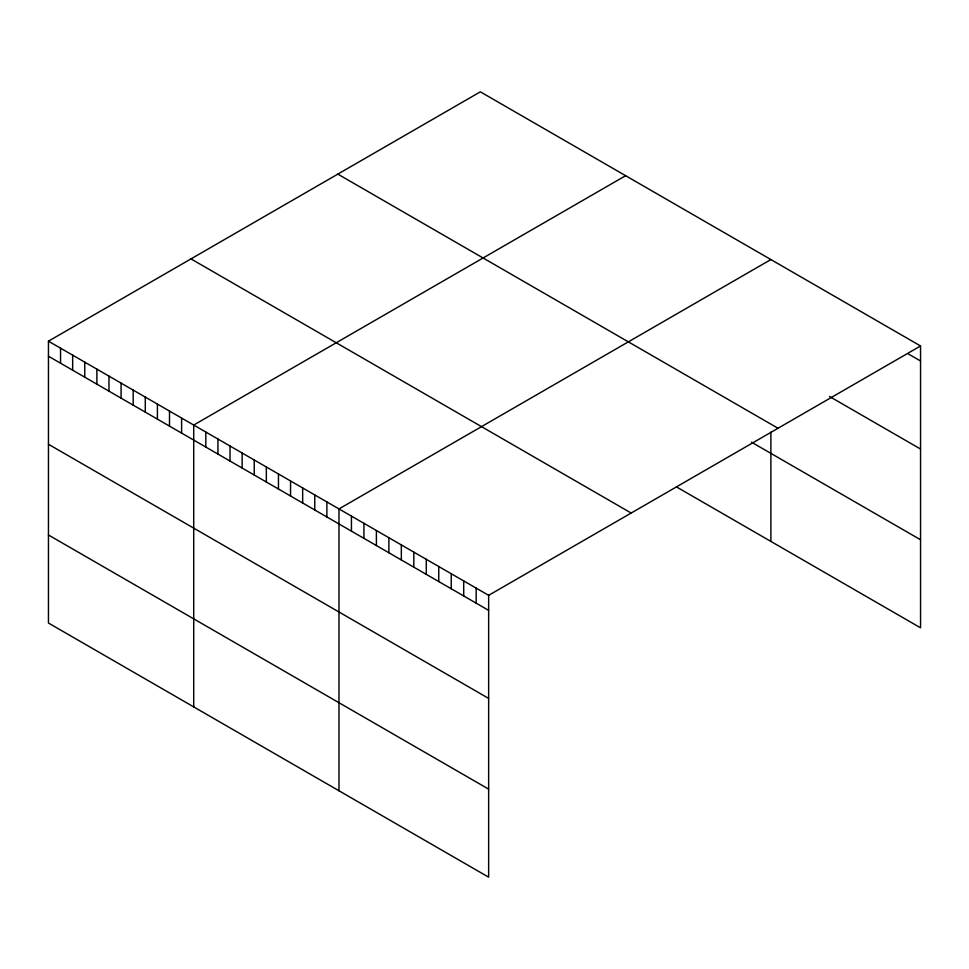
<?xml version="1.0" encoding="UTF-8"?>
<svg xmlns="http://www.w3.org/2000/svg" width="969" height="969" viewBox="0 0 969 969"><rect width="100%" height="100%" fill="white"/><g stroke="black" fill="none" stroke-linecap="round" stroke-linejoin="round"><path stroke-width="1.45" d="M48.45 341.185L488.642 595.329L488.642 877.175L48.45 623.031L48.45 341.185L480.358 91.825L920.55 345.969L920.55 627.815L676.459 486.898M625.623 175.692L193.715 425.052L193.715 706.898M770.888 259.559L338.98 508.919L338.98 790.765M488.642 595.329L920.55 345.969M908.074 353.794L920.55 361.001M829.5 396.478L920.55 449.047M337.83 174.117L778.022 428.262M751.52 442.179L920.55 539.769M190.978 258.893L631.17 513.037M48.45 356.217L488.642 610.361M48.45 444.262L488.642 698.407M48.45 534.985L488.642 789.129M770.888 432.186L770.888 541.405M476.167 588.122L476.167 603.154M463.703 580.928L463.703 595.959M451.227 573.721L451.227 588.752M438.751 566.526L438.751 581.557M426.287 559.331L426.287 574.351M413.811 552.124L413.811 567.156M401.336 544.929L401.336 559.949M388.872 537.722L388.872 552.754M376.396 530.527L376.396 545.547M363.92 523.321L363.92 538.352M351.444 516.126L351.444 531.145M326.868 501.93L326.868 516.962M314.768 494.941L314.768 509.973M302.667 487.952L302.667 502.984M290.555 480.963L290.555 495.995M278.454 473.974L278.454 489.006M266.342 466.985L266.342 482.017M254.241 459.996L254.241 475.028M242.141 453.007L242.141 468.039M230.028 446.019L230.028 461.05M217.928 439.03L217.928 454.061M205.816 432.041L205.816 447.072M181.603 418.063L181.603 433.095M169.502 411.074L169.502 426.106M157.402 404.085L157.402 419.117M145.289 397.096L145.289 412.128M133.189 390.107L133.189 405.139M121.077 383.118L121.077 398.15M108.976 376.129L108.976 391.161M96.876 369.141L96.876 384.172M84.763 362.152L84.763 377.183M72.663 355.163L72.663 370.194M60.55 348.174L60.55 363.205"/></g></svg>
